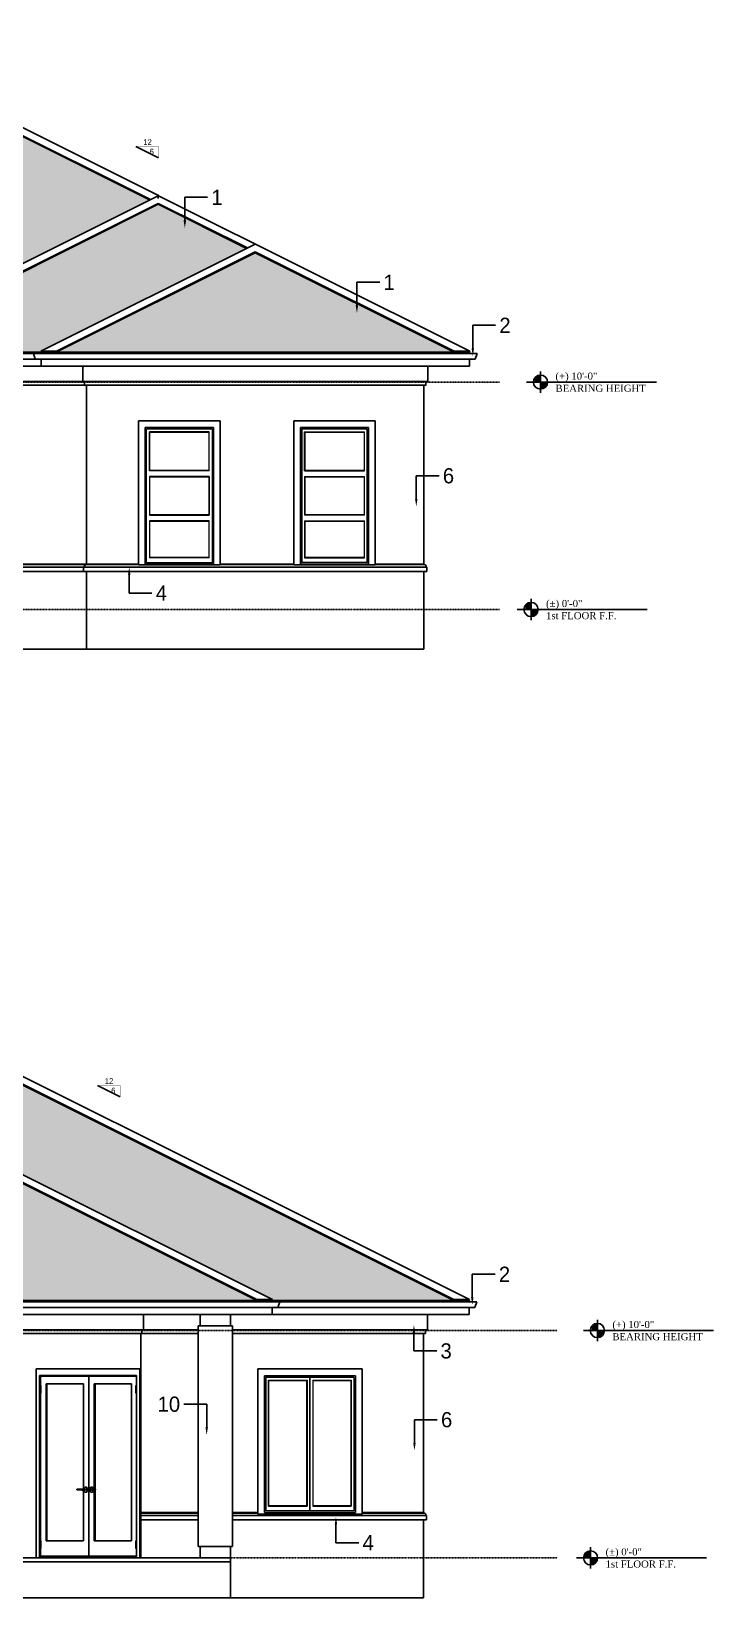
# Model space of a CAD drawing. Header units: inches. Extents: x 0 to 22102, y -19958 to 0.
# Drawn here: x 18185 to 18548, y -10316 to -9489 of the extents above; entities that cross this region are included whole.
import ezdxf
from ezdxf import colors
from ezdxf.entities.mleader import LeaderData, LeaderLine
from ezdxf.enums import TextEntityAlignment as Align
from ezdxf.math import Vec2, Vec3

# ---------------------------------------------------------------- set-up
doc = ezdxf.new("R2010")
doc.units = ezdxf.units.IN
doc.header["$MEASUREMENT"] = 0
doc.linetypes.add('HIDDEN2', pattern=[0.1875, 0.125, -0.0625])
for name, color, linetype in [('2', 2, 'Continuous'), ('4', 4, 'Continuous'), ('6', 6, 'Continuous'), ('DOOR', 1, 'Continuous'), ('DOOR-INT', 2, 'Continuous'), ('ELEVATION NOTES', 1, 'Continuous'), ('KEY', 3, 'Continuous'), ('NOTES', 1, 'Continuous'), ('ROOF', 3, 'Continuous'), ('STAIR', 2, 'Continuous'), ('WINDOW GLASS', 4, 'Continuous')]:
    doc.layers.add(name, color=color, linetype=linetype)
doc.layers.add('windows', color=5, linetype='Continuous', lineweight=9)
doc.styles.add('ARCHITXT', font='BOOKOS.TTF', dxfattribs={"height": 0.078125})

# ---------------------------------------------------------------- blocks, each defined once
blk = doc.blocks.new('ELEVATION NOTE')
for p, q in [((0, 0), (12.97, 0)), ((4.74, 0), (4.74, 2.67)), ((5.12, 0), (5.12, 2.99)), ((5.49, 0), (5.49, 3.24)), ((5.86, 0), (5.86, 3.43)), ((6.24, 0), (6.24, 3.57)), ((6.61, 0), (6.61, 3.67)), ((6.99, 0), (6.99, 3.72)), ((7.36, -5.61), (7.36, 5.61)), ((7.73, 0), (68.53, 0)), ((7.73, 0), (7.73, -3.72)), ((8.11, 0), (8.11, -3.67)), ((8.48, 0), (8.48, -3.57)), ((8.86, 0), (8.86, -3.43)), ((9.23, 0), (9.23, -3.24)), ((9.6, 0), (9.6, -2.99)), ((9.98, 0), (9.98, -2.67)), ((10.35, 0), (10.35, -2.24)), ((10.73, 0), (10.73, -1.63)), ((11.1, 0), (11.1, 0))]:
    blk.add_line(p, q)
blk.add_circle((7.36, 0), 3.74)
at = {"style": 'ARCHITXT'}
for p in [(15.26, 9.97), (15.26, 5.05)]:
    blk.add_attdef('XX', text='', height=3.75, dxfattribs=at).set_placement(p, align=Align.TOP_LEFT)
for p in [(15.26, -6.25), (15.26, -11.61)]:
    blk.add_attdef('XX', text='', height=3.75, dxfattribs=at).set_placement(p, align=Align.BOTTOM_LEFT)

msp = doc.modelspace()

# ---------------------------------------------------------------- hatches: boundary and pattern name
at = {"layer": 'STAIR'}
h = msp.add_hatch(dxfattribs=at)
h.set_pattern_fill('216', color=9, scale=30, pattern_type=2)
h.set_pattern_definition([(0, (0.9, 0), (7.5, 12), [13.2, -1.8]), (0, (0.9, 0.9), (7.5, 12), [13.2, -1.8]), (90, (14.1, 0), (-7.5, 12), [12, -12]), (90, (15.9, 0), (-7.5, 12), [12, -12])])
h.paths.add_polyline_path([(18062.5927, -9489.17411), (17994.57389, -9523.18352), (18130.35994, -9523.18352), (18130.33199, -9523.04376)])
h.paths.add_polyline_path([(17910.02557, -9556.04844), (17777.03492, -9622.54376), (17777.03492, -9622.57171), (18043.01621, -9622.57171), (18043.01621, -9622.54376)])
h.paths.add_polyline_path([(18141.81757, -9525.43534), (18141.38184, -9526.74253), (18138.38184, -9526.74253), (18138.38184, -9530.43352), (18129.83196, -9530.43352), (18129.73571, -9531.62054), (18129.14958, -9532.64998), (18128.15535, -9533.29403), (18126.97565, -9533.4517), (18125.8295, -9533.77241), (18124.85709, -9534.45864), (18124.17085, -9535.43106), (18123.85014, -9536.5772), (18123.69248, -9537.7569), (18123.04843, -9538.75114), (18122.01899, -9539.33726), (18120.83196, -9539.43352), (18120.83196, -9540.43352), (18119.83196, -9540.43352), (18119.83196, -9641.93796), (18247.32739, -9578.19025)])
h.paths.add_polyline_path([(18298.44866, -9603.75088), (18251.91133, -9580.48222), (18095.83991, -9658.51793), (18095.83991, -9658.54588), (18189.97669, -9658.54588), (18190.0326, -9658.51793), (18189.90837, -9658.02103)])
h.paths.add_polyline_path([(18303.0326, -9606.04285), (18198.08244, -9658.51793), (18198.08244, -9658.54588), (18407.98275, -9658.54588), (18407.98275, -9658.51793)])
h.paths.add_polyline_path([(17976.01109, -9995.08749), (17648.06797, -10159.05904), (17648.06797, -10159.087), (18303.9542, -10159.087), (18303.9542, -10159.05904)])
h.paths.add_polyline_path([(17932.50277, -10012.25771), (17889.49849, -10012.25771), (17595.89581, -10159.05904), (17595.89581, -10159.087), (17639.96222, -10159.087), (17640.01813, -10159.05904), (17639.8939, -10158.56214)])
h.paths.add_polyline_path([(17959.4368, -9998.79069), (17941.28587, -9989.71523), (17902.68551, -10009.01541), (17938.98737, -10009.01541)])
h.paths.add_polyline_path([(18077.16269, -9993.74233), (17982.48864, -9993.74233), (18312.12827, -10158.56214), (18312.00405, -10159.05904), (18312.05995, -10159.087), (18407.79613, -10159.087), (18407.79613, -10159.05904)])
h.paths.add_polyline_path([(19072.01302, -9493.20473), (18963.1809, -9493.20473), (18632.5545, -9658.51793), (18632.5545, -9658.54588), (18742.44875, -9658.54588), (18742.50465, -9658.51793), (18742.38043, -9658.02103)])
h.paths.add_polyline_path([(19078.50465, -9494.54285), (18750.5545, -9658.51793), (18750.5545, -9658.54588), (19406.45481, -9658.54588), (19406.45481, -9658.51793)])
h.paths.add_polyline_path([(19338.58266, -9489.17411), (19270.84336, -9523.04376), (19270.84336, -9523.07171), (19406.32196, -9523.07171), (19406.32196, -9523.04376)])
h.paths.add_polyline_path([(19342.63998, -9554.7068), (19208.00042, -9554.7068), (19343.73025, -9622.57171), (19478.3139, -9622.57171), (19478.3139, -9622.54376)])
h.paths.add_polyline_path([(19745.23693, -9579.14058), (19400.67541, -9579.14058), (19486.48797, -9622.04686), (19486.36375, -9622.54376), (19486.41965, -9622.57171), (19486.36375, -9622.68352), (19486.36375, -9623.24253), (19490.36375, -9623.24253), (19489.36375, -9626.24253), (19486.36375, -9626.24253), (19486.36375, -9629.93352), (19462.36375, -9629.93352), (19462.36375, -9636.80852), (19466.36375, -9636.80852), (19466.36375, -9638.80852), (19465.36375, -9638.80852), (19465.36375, -9644.80852), (19463.86375, -9644.80852), (19463.86375, -9648.80852), (19462.36375, -9648.80852), (19462.36375, -9654.80852), (19464.41373, -9654.80852), (19464.41373, -9658.54588), (19903.99164, -9658.54588), (19903.99164, -9658.51793)])
h.paths.add_polyline_path([(19415.3415, -10013.59935), (19283.17681, -10079.68169), (18785.63998, -10079.68169), (18734.51871, -10105.24233), (18710.51871, -10105.24233), (18602.88528, -10159.05904), (18602.88528, -10159.087), (19706.26089, -10159.087), (19706.26089, -10159.05904)])
h.paths.add_polyline_path([(19192.29425, -9989.71523), (19124.55495, -10023.58488), (19124.55495, -10023.61283), (19260.03355, -10023.61283), (19260.03355, -10023.58488)])
h.paths.add_polyline_path([(19322.87649, -10055.24791), (19244.08339, -10055.24791), (19244.08339, -10076.43939), (19280.49352, -10076.43939)], flags=17)
h.paths.add_polyline_path([(19567.69601, -9993.74585), (19455.0485, -9993.74585), (19419.92544, -10011.30738), (19714.43496, -10158.56214), (19714.31074, -10159.05904), (19714.36664, -10159.087), (19898.32241, -10159.087), (19898.32241, -10159.05904)])

# ---------------------------------------------------------------- linework, layer by layer
at = {"layer": '2', "linetype": 'HIDDEN2'}
for p, q in [((17525.84721, -9674.30852), (18431.84721, -9674.30852)), ((17525.84721, -9794.30852), (18431.84721, -9794.30852)), ((17528.03377, -10174.84963), (18462.28774, -10174.84963)), ((17528.03377, -10294.84963), (18462.28774, -10294.84963))]:
    msp.add_line(p, q, dxfattribs=at)
at = {"layer": '4'}
for p, q in [((18212.0326, -9673.90768), (18212.0326, -9665.90768)), ((18393.0326, -9673.90768), (18028.15078, -9673.90768)), ((18392.0326, -9675.90768), (18028.15078, -9675.90768)), ((18213.0326, -9673.90768), (18212.0326, -9673.90768)), ((18213.0326, -9675.90768), (18213.0326, -9673.90768)), ((18214.0326, -9675.90768), (18213.0326, -9675.90768)), ((18241.50409, -9770.82048), (18241.50409, -9694.80852)), ((18284.50409, -9694.80852), (18241.50409, -9694.80852)), ((18284.50409, -9694.80852), (18284.50409, -9770.82048)), ((18323.35032, -9770.82048), (18323.35032, -9694.80852)), ((18366.35032, -9694.80852), (18323.35032, -9694.80852)), ((18366.35032, -9770.82048), (18366.35032, -9694.80852)), ((18245.00409, -9698.30852), (18245.00409, -9770.30852)), ((18281.00409, -9698.30852), (18245.00409, -9698.30852)), ((18281.00409, -9698.30852), (18281.00409, -9770.30852)), ((18362.85032, -9698.30852), (18326.85032, -9698.30852)), ((18326.85032, -9698.30852), (18326.85032, -9770.30852)), ((18362.85032, -9770.30852), (18362.85032, -9698.30852)), ((18111.54006, -9770.30852), (18241.50409, -9770.30852)), ((18241.50409, -9770.64185), (18111.54006, -9770.64185)), ((18213.07549, -9771.03237), (18212.91657, -9771.30852)), ((18213.2826, -9770.82048), (18213.07549, -9771.03237)), ((18213.2826, -9770.82048), (18213.52378, -9770.68728)), ((18213.52378, -9770.68728), (18213.7826, -9770.64185)), ((18213.7826, -9770.30852), (18213.7826, -9770.64185)), ((18284.50409, -9770.82048), (18241.50409, -9770.82048)), ((18245.00409, -9770.30852), (18281.00409, -9770.30852)), ((18323.35032, -9770.30852), (18284.50409, -9770.30852)), ((18284.50409, -9770.64185), (18323.35032, -9770.64185)), ((18323.35032, -9770.82048), (18366.35032, -9770.82048)), ((18362.85032, -9770.30852), (18326.85032, -9770.30852)), ((18392.2826, -9770.30852), (18366.35032, -9770.30852)), ((18366.35032, -9770.64185), (18392.2826, -9770.64185)), ((18392.2826, -9770.64185), (18392.2826, -9770.30852)), ((18392.2826, -9770.64185), (18392.54141, -9770.68728)), ((18392.54141, -9770.68728), (18392.7826, -9770.82048)), ((18392.7826, -9770.82048), (18392.9897, -9771.03237)), ((18392.9897, -9771.03237), (18393.14862, -9771.30852)), ((18393.5326, -9771.97518), (18028.15078, -9771.97518)), ((18028.15078, -9774.30852), (18393.5326, -9774.30852)), ((18212.5326, -9771.97518), (18212.5326, -9774.30852)), ((18212.81667, -9771.63009), (18212.7826, -9771.97518)), ((18212.91657, -9771.30852), (18212.81667, -9771.63009)), ((18393.14862, -9771.30852), (18393.24852, -9771.63009)), ((18393.2826, -9771.97518), (18393.24852, -9771.63009)), ((18393.5326, -9774.30852), (18393.5326, -9771.97518)), ((18244.14675, -10174.4488), (18244.14675, -10166.4488)), ((18393.84597, -10174.4488), (18393.84597, -10166.4488)), ((18089.00405, -10174.4488), (18273.00405, -10174.4488)), ((18243.14675, -10176.4488), (18243.14675, -10174.4488)), ((18243.14675, -10174.4488), (18244.14675, -10174.4488)), ((18291.00405, -10174.4488), (18393.34597, -10174.4488)), ((18392.84597, -10176.4488), (18392.84597, -10174.4488)), ((18392.84597, -10174.4488), (18393.84597, -10174.4488)), ((18089.00405, -10176.4488), (18273.00405, -10176.4488)), ((18242.64675, -10176.4488), (18243.14675, -10176.4488)), ((18291.00405, -10176.4488), (18392.84597, -10176.4488)), ((18391.84597, -10176.4488), (18392.84597, -10176.4488)), ((18187.40403, -10294.84963), (18187.40403, -10195.09963)), ((18242.2048, -10195.09963), (18187.40403, -10195.09963)), ((18242.2048, -10195.09963), (18242.2048, -10294.84963)), ((18304.34597, -10271.84963), (18304.34597, -10195.09963)), ((18359.34597, -10195.09963), (18304.34597, -10195.09963)), ((18307.84597, -10198.84963), (18307.84597, -10270.84963)), ((18307.84597, -10198.84963), (18355.84597, -10198.84963)), ((18355.84597, -10270.84963), (18355.84597, -10198.84963)), ((18359.34597, -10195.09963), (18359.34597, -10271.84963)), ((18242.64675, -10270.84963), (18273.00405, -10270.84963)), ((18273.00405, -10271.18296), (18242.64675, -10271.18296)), ((18242.64675, -10272.5163), (18273.00405, -10272.5163)), ((18242.64675, -10274.84963), (18273.00405, -10274.84963)), ((18291.00405, -10270.84963), (18304.34597, -10270.84963)), ((18291.00405, -10271.18296), (18304.34597, -10271.18296)), ((18291.00405, -10272.5163), (18393.34597, -10272.5163)), ((18291.00405, -10274.84963), (18393.34597, -10274.84963)), ((18304.34597, -10271.84963), (18359.34597, -10271.84963)), ((18307.84597, -10270.84963), (18355.84597, -10270.84963)), ((18359.34597, -10270.84963), (18392.09597, -10270.84963)), ((18359.34597, -10271.18296), (18392.09597, -10271.18296)), ((18392.09597, -10271.18296), (18392.09597, -10270.84963)), ((18392.09597, -10271.18296), (18392.35479, -10271.2284)), ((18392.35479, -10271.2284), (18392.59597, -10271.3616)), ((18392.59597, -10271.3616), (18392.80308, -10271.57349)), ((18392.962, -10271.84963), (18392.80308, -10271.57349)), ((18393.0619, -10272.1712), (18392.962, -10271.84963)), ((18393.0619, -10272.1712), (18393.09597, -10272.5163)), ((18393.34597, -10272.5163), (18393.34597, -10274.84963))]:
    msp.add_line(p, q, dxfattribs=at)
msp.add_lwpolyline([(18394.0326, -9665.90768), (18394.0326, -9673.90768), (18393.0326, -9673.90768), (18393.0326, -9675.90768), (18392.0326, -9675.90768)], dxfattribs=at)
at = {"layer": '6'}
for p, q in [((18214.0326, -9675.90768), (18214.0326, -9770.30852)), ((18392.0326, -9770.30852), (18392.0326, -9675.90768)), ((18214.0326, -9774.30852), (18214.0326, -9815.30852)), ((18392.0326, -9774.30852), (18392.0326, -9815.30852)), ((18027.06793, -9815.30852), (18392.0326, -9815.30852)), ((18274.00405, -10172.4488), (18274.00405, -10166.4488)), ((18290.00405, -10172.4488), (18290.00405, -10166.4488)), ((18273.00405, -10172.4488), (18291.00405, -10172.4488)), ((18273.00405, -10288.84963), (18273.00405, -10172.4488)), ((18291.00405, -10288.84963), (18291.00405, -10172.4488)), ((18242.64675, -10176.4488), (18242.64675, -10294.84963)), ((18391.84597, -10270.84963), (18391.84597, -10176.4488)), ((18391.84597, -10315.84963), (18391.84597, -10274.84963)), ((18291.00405, -10288.84963), (18273.00405, -10288.84963)), ((18274.00405, -10294.84963), (18274.00405, -10288.84963)), ((18290.00405, -10315.84963), (18290.00405, -10288.84963)), ((17662.00405, -10294.84963), (18290.00405, -10294.84963)), ((17662.00405, -10296.84963), (18290.00405, -10296.84963)), ((17664.00405, -10315.84963), (18288.00405, -10315.84963)), ((18288.00405, -10315.84963), (18391.84597, -10315.84963))]:
    msp.add_line(p, q, dxfattribs=at)
at = {"layer": 'DOOR', "color": 4, "linetype": 'Continuous', "lineweight": 25, "transparency": 33554687}
msp.add_line((18272.89839, -10247.62957), (18273.00405, -10247.65059), dxfattribs=at)
at = {"layer": 'DOOR-INT'}
for p, q in [((18189.1718, -10198.59963), (18189.1718, -10294.84963)), ((18240.43704, -10198.59963), (18189.1718, -10198.59963)), ((18189.61374, -10198.59963), (18189.61374, -10203.84963)), ((18189.79051, -10198.84963), (18240.43704, -10198.84963)), ((18189.79051, -10203.84963), (18189.79051, -10198.84963)), ((18189.84178, -10198.91213), (18240.43704, -10198.91213)), ((18189.84178, -10203.84963), (18189.84178, -10198.91213)), ((18195.44737, -10198.84963), (18195.44737, -10198.91213)), ((18195.71253, -10198.84963), (18195.71253, -10198.91213)), ((18215.20923, -10198.91213), (18215.20923, -10258.38769)), ((18215.29762, -10258.38769), (18215.29762, -10198.91213)), ((18216.64068, -10198.88713), (18216.62743, -10198.91213)), ((18216.64466, -10198.87963), (18216.64334, -10198.88213)), ((18216.66057, -10198.84963), (18216.64731, -10198.87463)), ((18216.67383, -10198.87463), (18216.66057, -10198.84963)), ((18216.67781, -10198.88213), (18216.67648, -10198.87963)), ((18216.69372, -10198.91213), (18216.68046, -10198.88713)), ((18240.43704, -10294.09963), (18240.43704, -10198.59963)), ((18189.19548, -10203.84963), (18189.96729, -10203.84963)), ((18189.19548, -10203.84963), (18189.19548, -10207.84963)), ((18189.19548, -10207.84963), (18189.96729, -10207.84963)), ((18189.61374, -10207.84963), (18189.61374, -10285.84963)), ((18189.79051, -10285.84963), (18189.79051, -10207.84963)), ((18189.84178, -10285.84963), (18189.84178, -10207.84963)), ((18189.96729, -10203.84963), (18189.96729, -10207.84963)), ((18192.67021, -10202.91213), (18212.38081, -10202.91213)), ((18192.67021, -10202.91213), (18193.10331, -10203.03463)), ((18192.67021, -10202.91213), (18192.67021, -10285.91213)), ((18193.05911, -10285.78963), (18193.05911, -10203.03463)), ((18193.05911, -10203.03463), (18212.38081, -10203.03463)), ((18212.38081, -10258.38769), (18212.38081, -10202.91213)), ((18218.12605, -10202.91213), (18218.12605, -10258.4888)), ((18218.12605, -10202.91213), (18218.55915, -10203.03463)), ((18218.12605, -10202.91213), (18237.83665, -10202.91213)), ((18218.51496, -10258.50357), (18218.51496, -10203.03463)), ((18218.51496, -10203.03463), (18237.83665, -10203.03463)), ((18237.83665, -10285.91213), (18237.83665, -10202.91213)), ((18240.10717, -10207.84963), (18240.10717, -10203.84963)), ((18240.43704, -10203.84963), (18240.10717, -10203.84963)), ((18240.10717, -10207.84963), (18240.43704, -10207.84963)), ((18208.9977, -10258.51269), (18212.28806, -10258.38769)), ((18208.9977, -10258.91597), (18208.9977, -10258.51269)), ((18211.82612, -10259.04097), (18208.9977, -10258.91597)), ((18212.01747, -10259.31157), (18211.82612, -10259.04097)), ((18212.28806, -10258.38769), (18212.55323, -10258.38769)), ((18212.47941, -10258.65829), (18212.28806, -10258.38769)), ((18212.47941, -10259.04097), (18212.28806, -10259.31157)), ((18212.47941, -10258.65829), (18212.47941, -10259.04097)), ((18212.55323, -10258.38769), (18212.74457, -10258.65829)), ((18212.74457, -10259.04097), (18212.55323, -10259.31157)), ((18212.58033, -10258.32344), (18213.10652, -10257.5793)), ((18212.58033, -10258.42601), (18212.58033, -10258.32344)), ((18212.63489, -10258.50318), (18213.04974, -10258.50318)), ((18212.74457, -10258.65829), (18212.74457, -10259.04097)), ((18213.07277, -10258.50318), (18213.44748, -10258.50318)), ((18213.10652, -10257.5793), (18214.02744, -10257.5793)), ((18213.19324, -10258.99314), (18213.13584, -10259.07432)), ((18213.59099, -10258.70612), (18213.44748, -10258.50318)), ((18213.59099, -10258.99314), (18213.44748, -10259.19608)), ((18213.59099, -10258.70612), (18213.59099, -10258.99314)), ((18214.37685, -10258.32344), (18213.85066, -10257.5793)), ((18214.02744, -10257.5793), (18214.55363, -10258.32344)), ((18214.37685, -10258.32344), (18214.37685, -10259.37582)), ((18214.55363, -10258.32344), (18214.55363, -10259.37582)), ((18215.00811, -10258.65829), (18215.19945, -10258.38769)), ((18215.00811, -10259.04097), (18215.00811, -10258.65829)), ((18215.19945, -10259.31157), (18215.00811, -10259.04097)), ((18215.19945, -10258.38769), (18218.48981, -10258.51269)), ((18215.19945, -10258.38769), (18215.46461, -10258.38769)), ((18215.46461, -10258.38769), (18218.75498, -10258.51269)), ((18215.66139, -10259.04097), (18215.47005, -10259.31157)), ((18215.66139, -10259.04097), (18218.48981, -10258.91597)), ((18215.92655, -10259.04097), (18215.73521, -10259.31157)), ((18215.76231, -10258.32344), (18216.2885, -10257.5793)), ((18215.76231, -10258.399), (18215.76231, -10258.32344)), ((18218.75498, -10258.91597), (18215.92655, -10259.04097)), ((18217.20942, -10257.5793), (18216.2885, -10257.5793)), ((18216.76536, -10259.0039), (18216.62946, -10259.19608)), ((18217.55883, -10258.32344), (18217.03264, -10257.5793)), ((18217.20942, -10257.5793), (18217.73561, -10258.32344)), ((18217.55883, -10258.32344), (18217.55883, -10258.46725)), ((18217.55883, -10258.96883), (18217.55883, -10259.37582)), ((18217.73561, -10258.32344), (18217.73561, -10258.47396)), ((18217.73561, -10258.96102), (18217.73561, -10259.37582)), ((18218.12605, -10285.91213), (18218.12605, -10258.94377)), ((18218.48981, -10258.51269), (18218.75498, -10258.51269)), ((18218.48981, -10258.51269), (18218.48981, -10258.91597)), ((18218.75498, -10258.91597), (18218.48981, -10258.91597)), ((18218.51496, -10285.78963), (18218.51496, -10258.92658)), ((18218.75498, -10258.51269), (18218.75498, -10258.91597)), ((18212.01747, -10259.31157), (18212.55323, -10259.31157)), ((18212.38081, -10285.91213), (18212.38081, -10259.31157)), ((18212.58033, -10259.37582), (18212.58033, -10259.27325)), ((18213.10652, -10260.11996), (18212.58033, -10259.37582)), ((18213.44748, -10259.19608), (18212.63489, -10259.19608)), ((18213.10714, -10259.11491), (18213.04974, -10259.19608)), ((18214.02744, -10260.11996), (18213.10652, -10260.11996)), ((18213.12436, -10259.09055), (18213.11862, -10259.09867)), ((18213.85066, -10260.11996), (18214.37685, -10259.37582)), ((18214.55363, -10259.37582), (18214.02744, -10260.11996)), ((18215.73521, -10259.31157), (18215.19945, -10259.31157)), ((18215.20923, -10259.31157), (18215.20923, -10293.91213)), ((18215.29762, -10293.91213), (18215.29762, -10259.31157)), ((18215.76231, -10259.37582), (18215.76231, -10259.27325)), ((18216.2885, -10260.11996), (18215.76231, -10259.37582)), ((18216.23172, -10259.19608), (18215.81687, -10259.19608)), ((18216.25657, -10259.19608), (18216.62946, -10259.19608)), ((18216.2885, -10260.11996), (18217.20942, -10260.11996)), ((18217.55883, -10259.37582), (18217.03264, -10260.11996)), ((18217.73561, -10259.37582), (18217.20942, -10260.11996)), ((18189.19548, -10289.84963), (18189.19548, -10285.84963)), ((18189.19548, -10285.84963), (18189.96729, -10285.84963)), ((18189.19548, -10289.84963), (18189.96729, -10289.84963)), ((18189.61374, -10289.84963), (18189.61374, -10294.84963)), ((18189.79051, -10294.84963), (18189.79051, -10289.84963)), ((18189.84178, -10293.91213), (18189.84178, -10289.84963)), ((18189.96729, -10285.84963), (18189.96729, -10289.84963)), ((18193.10331, -10285.78963), (18192.67021, -10285.91213)), ((18192.67021, -10285.91213), (18212.38081, -10285.91213)), ((18212.38081, -10285.78963), (18193.05911, -10285.78963)), ((18218.55915, -10285.78963), (18218.12605, -10285.91213)), ((18218.12605, -10285.91213), (18237.83665, -10285.91213)), ((18237.83665, -10285.78963), (18218.51496, -10285.78963)), ((18240.10717, -10289.84963), (18240.10717, -10285.84963)), ((18240.43704, -10285.84963), (18240.10717, -10285.84963)), ((18240.10717, -10289.84963), (18240.43704, -10289.84963)), ((18189.84178, -10293.91213), (18240.43704, -10293.91213))]:
    msp.add_line(p, q, dxfattribs=at)
at = {"layer": 'NOTES', "color": 5}
for p, q in [((18252.04944, -9555.98434), (18240.04944, -9549.98434)), ((18231.75965, -10051.51804), (18219.75965, -10045.51804))]:
    msp.add_line(p, q, dxfattribs=at)
at = {"layer": 'NOTES', "color": 5, "const_width": 0.125}
for points in [[(18252.04944, -9555.98434), (18252.04944, -9549.98434), (18240.04944, -9549.98434)], [(18231.75965, -10051.51804), (18231.75965, -10045.51804), (18219.75965, -10045.51804)]]:
    msp.add_lwpolyline(points, dxfattribs=at)
at = {"layer": 'ROOF', "transparency": 33554687}
for p, q in [((18251.92996, -9575.9076), (18117.13789, -9508.51156)), ((18247.32739, -9578.19025), (18141.81757, -9525.43534)), ((18247.7746, -9577.96664), (18141.94534, -9525.05201)), ((18251.83679, -9575.93555), (18087.66583, -9658.02103)), ((18251.91133, -9580.48222), (18095.83991, -9658.51793)), ((18095.93929, -9658.02103), (18251.91133, -9580.03501)), ((18251.83679, -9575.93555), (18251.91133, -9575.9491)), ((18251.91133, -9577.35172), (18251.91133, -9576.5691)), ((18251.91133, -9580.03501), (18251.91133, -9580.48222)), ((18251.91133, -9580.03501), (18298.89587, -9603.52728)), ((18298.44866, -9603.75088), (18251.91133, -9580.48222)), ((18251.96723, -9575.92623), (18251.9486, -9575.91691)), ((18252.00716, -9575.9462), (18416.15682, -9658.02103)), ((18302.95806, -9601.49618), (18189.90837, -9658.02103)), ((18198.18182, -9658.02103), (18303.0326, -9605.59564)), ((18302.95806, -9601.49618), (18303.0326, -9601.50973)), ((18303.0326, -9601.50973), (18303.10713, -9601.49618)), ((18303.0326, -9605.59564), (18303.0326, -9606.04285)), ((18407.88337, -9658.02103), (18303.0326, -9605.59564)), ((18303.0326, -9606.04285), (18198.08244, -9658.51793)), ((18407.98275, -9658.51793), (18303.0326, -9606.04285)), ((18189.777, -9658.54588), (18087.73416, -9658.54588)), ((18189.99766, -9658.65768), (18087.79006, -9658.65768)), ((18189.95173, -9658.54588), (18189.77711, -9658.54588)), ((18198.18182, -9658.02103), (18189.90837, -9658.02103)), ((18189.90837, -9658.02103), (18190.0326, -9658.51793)), ((18189.97045, -9658.54588), (18189.96421, -9658.54588)), ((18189.97669, -9658.54588), (18190.0326, -9658.51793)), ((18190.0326, -9658.65768), (18189.97669, -9658.54588)), ((18189.97669, -9658.54588), (18416.0885, -9658.54588)), ((18190.0326, -9659.2167), (18190.0326, -9658.65768)), ((18416.0326, -9658.65768), (18190.0326, -9658.65768)), ((18190.0326, -9665.90768), (18190.0326, -9662.2167)), ((18198.08244, -9658.51793), (18198.18182, -9658.02103)), ((18198.08244, -9658.51793), (18198.08244, -9658.54588)), ((18407.88337, -9658.02103), (18407.98275, -9658.51793)), ((18416.15682, -9658.02103), (18407.88337, -9658.02103)), ((18407.98275, -9658.51793), (18407.98275, -9658.54588)), ((18416.0326, -9658.51793), (18416.15682, -9658.02103)), ((18416.0885, -9658.54588), (18416.0326, -9658.65768)), ((18416.0326, -9658.65768), (18416.0326, -9659.2167)), ((18416.0326, -9662.2167), (18416.0326, -9665.90768)), ((18416.0885, -9658.54588), (18416.06055, -9658.53191)), ((18087.79006, -9665.90768), (18416.0326, -9665.90768)), ((17976.01109, -9990.50355), (18312.12827, -10158.56214)), ((18077.16269, -9993.29511), (18407.69674, -10158.56214)), ((18407.79613, -10159.05904), (18077.16269, -9993.74233)), ((18415.9702, -10158.56214), (18079.92051, -9990.5373)), ((17976.01109, -9994.64027), (18303.85482, -10158.56214)), ((18303.9542, -10159.05904), (17976.01109, -9995.08749)), ((18415.84597, -10159.1988), (17640.01813, -10159.1988)), ((17640.02511, -10159.087), (18312.05995, -10159.087)), ((18303.85482, -10158.56214), (18303.9542, -10159.05904)), ((18312.12827, -10158.56214), (18303.85482, -10158.56214)), ((18312.12827, -10158.56214), (18312.00405, -10159.05904)), ((18312.05995, -10159.087), (18312.00405, -10159.05904)), ((18312.00405, -10159.1988), (18312.05995, -10159.087)), ((18312.00405, -10159.1988), (18312.00405, -10159.75782)), ((18312.07262, -10159.087), (18312.06629, -10159.087)), ((18312.0853, -10159.087), (18415.90187, -10159.087)), ((18407.69674, -10158.56214), (18407.79613, -10159.05904)), ((18415.9702, -10158.56214), (18407.69674, -10158.56214)), ((18415.84597, -10159.05904), (18415.9702, -10158.56214)), ((18415.84597, -10159.05904), (18415.90187, -10159.087)), ((18415.90187, -10159.087), (18415.84597, -10159.1988)), ((18415.84597, -10159.75782), (18415.84597, -10159.1988)), ((18415.84597, -10166.4488), (17587.84597, -10166.4488)), ((18312.00405, -10166.4488), (18312.00405, -10162.75782)), ((18415.84597, -10166.4488), (18415.84597, -10162.75782))]:
    msp.add_line(p, q, dxfattribs=at)
at = {"layer": 'ROOF'}
for p, q in [((18303.9542, -10159.05904), (18303.9542, -10159.087)), ((18407.79613, -10159.05904), (18407.79613, -10159.087))]:
    msp.add_line(p, q, dxfattribs=at)
at = {"layer": 'WINDOW GLASS', "linetype": 'ByBlock'}
for p, q in [((18420.0326, -9659.2167), (18083.79006, -9659.2167)), ((18419.0326, -9662.2167), (18084.79006, -9662.2167)), ((18186.0326, -9659.2167), (18187.0326, -9662.2167)), ((18420.0326, -9659.2167), (18419.0326, -9662.2167)), ((18419.84597, -10159.75782), (17583.84597, -10159.75782)), ((18315.00405, -10162.75782), (18316.00405, -10159.75782)), ((18419.84597, -10159.75782), (18418.84597, -10162.75782)), ((17584.84597, -10162.75782), (18418.84597, -10162.75782))]:
    msp.add_line(p, q, dxfattribs=at)
at = {"layer": 'windows'}
for p, q in [((18280.25409, -9699.05852), (18245.75409, -9699.05852)), ((18245.75409, -9769.55852), (18245.75409, -9699.05852)), ((18278.75409, -9700.55852), (18247.25409, -9700.55852)), ((18247.25409, -9721.05852), (18247.25409, -9700.55852)), ((18247.25409, -9700.55852), (18247.44159, -9700.74602)), ((18247.44159, -9720.87102), (18247.44159, -9700.74602)), ((18247.44159, -9700.74602), (18278.56659, -9700.74602)), ((18278.75409, -9700.55852), (18278.56659, -9700.74602)), ((18278.56659, -9700.74602), (18278.56659, -9720.87102)), ((18278.75409, -9721.05852), (18278.75409, -9700.55852)), ((18280.25409, -9699.05852), (18280.25409, -9769.55852)), ((18327.60032, -9699.05852), (18327.60032, -9769.55852)), ((18362.10032, -9699.05852), (18327.60032, -9699.05852)), ((18329.10032, -9700.55852), (18360.60032, -9700.55852)), ((18329.28782, -9700.74602), (18329.10032, -9700.55852)), ((18329.10032, -9721.05852), (18329.10032, -9700.55852)), ((18329.28782, -9720.87102), (18329.28782, -9700.74602)), ((18329.28782, -9700.74602), (18360.41282, -9700.74602)), ((18360.60032, -9700.55852), (18360.41282, -9700.74602)), ((18360.41282, -9700.74602), (18360.41282, -9720.87102)), ((18360.60032, -9721.05852), (18360.60032, -9700.55852)), ((18362.10032, -9769.55852), (18362.10032, -9699.05852)), ((18247.25409, -9721.05852), (18247.44159, -9720.87102)), ((18278.75409, -9721.05852), (18247.25409, -9721.05852)), ((18278.56659, -9720.87102), (18247.44159, -9720.87102)), ((18278.56659, -9720.87102), (18278.75409, -9721.05852)), ((18329.28782, -9720.87102), (18329.10032, -9721.05852)), ((18329.10032, -9721.05852), (18360.60032, -9721.05852)), ((18360.41282, -9720.87102), (18329.28782, -9720.87102)), ((18360.60032, -9721.05852), (18360.41282, -9720.87102)), ((18247.25409, -9724.05852), (18247.25409, -9744.55852)), ((18278.75409, -9724.05852), (18247.25409, -9724.05852)), ((18247.44159, -9724.24602), (18247.25409, -9724.05852)), ((18247.44159, -9744.37102), (18247.44159, -9724.24602)), ((18247.44159, -9724.24602), (18278.56659, -9724.24602)), ((18278.56659, -9724.24602), (18278.75409, -9724.05852)), ((18278.56659, -9724.24602), (18278.56659, -9744.37102)), ((18278.75409, -9724.05852), (18278.75409, -9744.55852)), ((18329.10032, -9724.05852), (18329.10032, -9744.55852)), ((18329.10032, -9724.05852), (18360.60032, -9724.05852)), ((18329.10032, -9724.05852), (18329.28782, -9724.24602)), ((18329.28782, -9744.37102), (18329.28782, -9724.24602)), ((18329.28782, -9724.24602), (18360.41282, -9724.24602)), ((18360.60032, -9724.05852), (18360.41282, -9724.24602)), ((18360.41282, -9724.24602), (18360.41282, -9744.37102)), ((18360.60032, -9744.55852), (18360.60032, -9724.05852)), ((18247.25409, -9744.55852), (18247.44159, -9744.37102)), ((18247.25409, -9744.55852), (18278.75409, -9744.55852)), ((18278.56659, -9744.37102), (18247.44159, -9744.37102)), ((18278.56659, -9744.37102), (18278.75409, -9744.55852)), ((18329.28782, -9744.37102), (18329.10032, -9744.55852)), ((18360.60032, -9744.55852), (18329.10032, -9744.55852)), ((18360.41282, -9744.37102), (18329.28782, -9744.37102)), ((18360.41282, -9744.37102), (18360.60032, -9744.55852)), ((18247.25409, -9747.55852), (18247.25409, -9767.05852)), ((18278.75409, -9747.55852), (18247.25409, -9747.55852)), ((18247.25409, -9747.55852), (18247.44159, -9747.74602)), ((18247.44159, -9766.87102), (18247.44159, -9747.74602)), ((18247.44159, -9747.74602), (18278.56659, -9747.74602)), ((18278.56659, -9747.74602), (18278.75409, -9747.55852)), ((18278.56659, -9747.74602), (18278.56659, -9766.87102)), ((18278.75409, -9767.05852), (18278.75409, -9747.55852)), ((18329.10032, -9747.55852), (18329.10032, -9767.05852)), ((18329.10032, -9747.55852), (18360.60032, -9747.55852)), ((18329.10032, -9747.55852), (18329.28782, -9747.74602)), ((18329.28782, -9766.87102), (18329.28782, -9747.74602)), ((18329.28782, -9747.74602), (18360.41282, -9747.74602)), ((18360.60032, -9747.55852), (18360.41282, -9747.74602)), ((18360.41282, -9747.74602), (18360.41282, -9766.87102)), ((18360.60032, -9767.05852), (18360.60032, -9747.55852)), ((18245.75409, -9769.55852), (18280.25409, -9769.55852)), ((18247.44159, -9766.87102), (18247.25409, -9767.05852)), ((18278.75409, -9767.05852), (18247.25409, -9767.05852)), ((18278.56659, -9766.87102), (18247.44159, -9766.87102)), ((18278.56659, -9766.87102), (18278.75409, -9767.05852)), ((18362.10032, -9769.55852), (18327.60032, -9769.55852)), ((18329.10032, -9767.05852), (18329.28782, -9766.87102)), ((18329.10032, -9767.05852), (18360.60032, -9767.05852)), ((18360.41282, -9766.87102), (18329.28782, -9766.87102)), ((18360.60032, -9767.05852), (18360.41282, -9766.87102)), ((18308.59597, -10199.59963), (18308.59597, -10270.09963)), ((18355.09597, -10199.59963), (18308.59597, -10199.59963)), ((18310.09597, -10201.09963), (18330.33816, -10201.09963)), ((18310.09597, -10201.09963), (18310.28347, -10201.28713)), ((18310.09597, -10267.59963), (18310.09597, -10201.09963)), ((18330.33816, -10201.09963), (18330.15066, -10201.28713)), ((18330.33816, -10201.09963), (18330.33816, -10267.59963)), ((18331.83816, -10199.59963), (18331.83816, -10270.09963)), ((18331.85378, -10270.09963), (18331.85378, -10199.59963)), ((18333.35378, -10201.09963), (18333.35378, -10267.59963)), ((18333.35378, -10201.09963), (18353.59597, -10201.09963)), ((18333.35378, -10201.09963), (18333.54128, -10201.28713)), ((18353.59597, -10201.09963), (18353.40847, -10201.28713)), ((18353.59597, -10201.09963), (18353.59597, -10267.59963)), ((18355.09597, -10199.59963), (18355.09597, -10270.09963)), ((18310.28347, -10201.28713), (18330.15066, -10201.28713)), ((18310.28347, -10267.41213), (18310.28347, -10201.28713)), ((18330.15066, -10201.28713), (18330.15066, -10267.41213)), ((18333.54128, -10201.28713), (18353.40847, -10201.28713)), ((18333.54128, -10267.41213), (18333.54128, -10201.28713)), ((18353.40847, -10201.28713), (18353.40847, -10267.41213)), ((18355.09597, -10270.09963), (18308.59597, -10270.09963)), ((18310.28347, -10267.41213), (18310.09597, -10267.59963)), ((18310.09597, -10267.59963), (18330.33816, -10267.59963)), ((18330.15066, -10267.41213), (18310.28347, -10267.41213)), ((18330.15066, -10267.41213), (18330.33816, -10267.59963)), ((18333.54128, -10267.41213), (18333.35378, -10267.59963)), ((18333.35378, -10267.59963), (18353.59597, -10267.59963)), ((18353.40847, -10267.41213), (18333.54128, -10267.41213)), ((18353.40847, -10267.41213), (18353.59597, -10267.59963))]:
    msp.add_line(p, q, dxfattribs=at)

# ---------------------------------------------------------------- block references
at = {"layer": 'ELEVATION NOTES'}
ref = msp.add_blockref('ELEVATION NOTE', (18446.13658, -9674.30852), dxfattribs=at)
ref.add_attrib('XX', '(+) 10\'-0"', dxfattribs={"layer": '0', "height": 3.75, "style": 'ARCHITXT'}).set_placement((18461.39802, -9669.25649), align=Align.TOP_LEFT)
ref.add_attrib('XX', 'BEARING HEIGHT', dxfattribs={"layer": '0', "height": 3.75, "style": 'ARCHITXT'}).set_placement((18461.39802, -9680.56299), align=Align.BOTTOM_LEFT)
ref = msp.add_blockref('ELEVATION NOTE', (18441.16582, -9794.30852), dxfattribs=at)
ref.add_attrib('XX', '(%%p) 0\'-0"', dxfattribs={"layer": '0', "height": 3.75, "style": 'ARCHITXT'}).set_placement((18456.42726, -9789.25649), align=Align.TOP_LEFT)
ref.add_attrib('XX', '1st FLOOR F.F.', dxfattribs={"layer": '0', "height": 3.75, "style": 'ARCHITXT'}).set_placement((18456.42726, -9800.56299), align=Align.BOTTOM_LEFT)
ref = msp.add_blockref('ELEVATION NOTE', (18476.14765, -10174.84963), dxfattribs=at)
ref.add_attrib('XX', '(+) 10\'-0"', dxfattribs={"layer": '0', "height": 3.75, "style": 'ARCHITXT'}).set_placement((18491.40909, -10169.79761), align=Align.TOP_LEFT)
ref.add_attrib('XX', 'BEARING HEIGHT', dxfattribs={"layer": '0', "height": 3.75, "style": 'ARCHITXT'}).set_placement((18491.40909, -10181.10411), align=Align.BOTTOM_LEFT)
ref = msp.add_blockref('ELEVATION NOTE', (18472.55022, -10294.84963), dxfattribs=at)
ref.add_attrib('XX', '(%%p) 0\'-0"', dxfattribs={"layer": '0', "height": 3.75, "style": 'ARCHITXT'}).set_placement((18487.81166, -10289.79761), align=Align.TOP_LEFT)
ref.add_attrib('XX', '1st FLOOR F.F.', dxfattribs={"layer": '0', "height": 3.75, "style": 'ARCHITXT'}).set_placement((18487.81166, -10301.10411), align=Align.BOTTOM_LEFT)

# ---------------------------------------------------------------- texts
at = {"layer": 'NOTES', "char_height": 3, "attachment_point": 1}
for insert in [(18243.99391, -9546.13546), (18223.70413, -10041.66916)]:
    msp.add_mtext_dynamic_manual_height_columns('12\\P\\pxsm1;{\\Ftxt|c129;   6}', width=12.9381013, gutter_width=1, heights=[0], dxfattribs=dict(at, insert=insert))

# ---------------------------------------------------------------- leaders
at = {"layer": 'KEY'}
ml = msp.add_multileader_mtext('Standard', dxfattribs=at)
ml.set_content('1', color=256)
ml.set_leader_properties()
ml.build(insert=Vec2(0, 0))
ml.multileader.update_dxf_attribs({"has_text_frame": 1, "text_left_attachment_type": 2, "text_right_attachment_type": 2, "dogleg_length": 12})
ctx = ml.context
ctx.base_point, ctx.char_height, ctx.plane_origin = Vec3(18277.897, -9576.76308), 8, Vec3(18265.897, -9588.98248)
ctx.left_attachment, ctx.right_attachment = 2, 2
notes = []
notes.append((ctx, [(0, (1, 1, 0), (18265.897, -9576.76308), (1, 0), 12, [(0, [(18265.897, -9592.98248)], 0, [])])]))
ctx.mtext.insert, ctx.mtext.flow_direction = Vec3(18279.897, -9572.76308), 5
ml = msp.add_multileader_mtext('Standard', dxfattribs=at)
ml.set_content('1', color=256)
ml.set_leader_properties()
ml.build(insert=Vec2(0, 0))
ml.multileader.update_dxf_attribs({"has_text_frame": 1, "text_left_attachment_type": 2, "text_right_attachment_type": 2, "dogleg_length": 12})
ctx = ml.context
ctx.base_point, ctx.char_height, ctx.plane_origin = Vec3(18368.66486, -9621.62797), 8, Vec3(18356.66486, -9633.84736)
ctx.left_attachment, ctx.right_attachment = 2, 2
notes.append((ctx, [(0, (1, 1, 0), (18356.66486, -9621.62797), (1, 0), 12, [(0, [(18356.66486, -9637.84736)], 0, [])])]))
ctx.mtext.insert, ctx.mtext.flow_direction = Vec3(18370.66486, -9617.62797), 5
ml = msp.add_multileader_mtext('Standard', dxfattribs=at)
ml.set_content('{\\Ftxt|c129;2}', color=256)
ml.set_leader_properties()
ml.build(insert=Vec2(0, 0))
ml.multileader.update_dxf_attribs({"has_text_frame": 1, "text_left_attachment_type": 2, "text_right_attachment_type": 2, "dogleg_length": 12})
ctx = ml.context
ctx.base_point, ctx.char_height, ctx.plane_origin = Vec3(18429.79286, -9644.31207), 8, Vec3(18417.79286, -9656.53146)
ctx.left_attachment, ctx.right_attachment = 2, 2
notes.append((ctx, [(0, (1, 1, 0), (18417.79286, -9644.31207), (1, 0), 12, [(0, [(18417.79286, -9660.53146)], 0, [])])]))
ctx.mtext.insert, ctx.mtext.flow_direction = Vec3(18431.79286, -9640.31207), 5
ml = msp.add_multileader_mtext('Standard', dxfattribs=at)
ml.set_content('{\\Ftxt|c129;6}', color=256)
ml.set_leader_properties()
ml.build(insert=Vec2(0, 0))
ml.multileader.update_dxf_attribs({"has_text_frame": 1, "text_left_attachment_type": 2, "text_right_attachment_type": 2, "dogleg_length": 12})
ctx = ml.context
ctx.base_point, ctx.char_height, ctx.plane_origin = Vec3(18399.97713, -9723.74013), 8, Vec3(18387.97713, -9735.95952)
ctx.left_attachment, ctx.right_attachment = 2, 2
notes.append((ctx, [(0, (1, 1, 0), (18387.97713, -9723.74013), (1, 0), 12, [(0, [(18387.97713, -9739.95952)], 0, [])])]))
ctx.mtext.insert, ctx.mtext.flow_direction = Vec3(18401.97713, -9719.74013), 5
ml = msp.add_multileader_mtext('Standard', dxfattribs=at)
ml.set_content('{\\Ftxt|c129;4}', color=256)
ml.set_leader_properties()
ml.build(insert=Vec2(0, 0))
ml.multileader.update_dxf_attribs({"has_text_frame": 1, "text_left_attachment_type": 2, "text_right_attachment_type": 2, "dogleg_length": 12})
ctx = ml.context
ctx.base_point, ctx.char_height, ctx.plane_origin = Vec3(18248.56996, -9785.61998), 8, Vec3(18236.56996, -9797.83937)
ctx.left_attachment, ctx.right_attachment = 2, 2
notes.append((ctx, [(0, (1, 1, 0), (18236.56996, -9785.61998), (1, 0), 12, [(0, [(18236.56996, -9771.97173)], 0, [])])]))
ctx.mtext.insert, ctx.mtext.flow_direction = Vec3(18250.56996, -9781.61998), 5
ml = msp.add_multileader_mtext('Standard', dxfattribs=at)
ml.set_content('{\\Ftxt|c129;2}', color=256)
ml.set_leader_properties()
ml.build(insert=Vec2(0, 0))
ml.multileader.update_dxf_attribs({"has_text_frame": 1, "text_left_attachment_type": 2, "text_right_attachment_type": 2, "dogleg_length": 12})
ctx = ml.context
ctx.base_point, ctx.char_height, ctx.plane_origin = Vec3(18429.52718, -10145.15805), 8, Vec3(18417.52718, -10157.37744)
ctx.left_attachment, ctx.right_attachment = 2, 2
notes.append((ctx, [(0, (1, 1, 0), (18417.52718, -10145.15805), (1, 0), 12, [(0, [(18417.52718, -10161.37744)], 0, [])])]))
ctx.mtext.insert, ctx.mtext.flow_direction = Vec3(18431.52718, -10141.15805), 5
ml = msp.add_multileader_mtext('Standard', dxfattribs=at)
ml.set_content('{\\Ftxt|c129;3}', color=256)
ml.set_leader_properties()
ml.build(insert=Vec2(0, 0))
ml.multileader.update_dxf_attribs({"has_text_frame": 1, "text_left_attachment_type": 2, "text_right_attachment_type": 2, "dogleg_length": 12})
ctx = ml.context
ctx.base_point, ctx.char_height, ctx.plane_origin = Vec3(18398.73909, -10185.62065), 8, Vec3(18386.73909, -10197.84005)
ctx.left_attachment, ctx.right_attachment = 2, 2
notes.append((ctx, [(0, (1, 1, 0), (18386.73909, -10185.62065), (1, 0), 12, [(0, [(18386.73909, -10171.9724)], 0, [])])]))
ctx.mtext.insert, ctx.mtext.flow_direction = Vec3(18400.73909, -10181.62065), 5
ml = msp.add_multileader_mtext('Standard', dxfattribs=at)
ml.set_content('{\\Ftxt|c129;10}', color=256)
ml.set_leader_properties()
ml.build(insert=Vec2(0, 0))
ml.multileader.update_dxf_attribs({"has_text_frame": 1, "text_left_attachment_type": 2, "text_right_attachment_type": 2, "dogleg_length": 12})
ctx = ml.context
ctx.base_point, ctx.char_height, ctx.plane_origin = Vec3(18252.0844, -10213.72702), 8, Vec3(18277.41773, -10225.94641)
ctx.left_attachment, ctx.right_attachment, ctx.text_align_type = 2, 2, 2
notes.append((ctx, [(0, (1, 1, 0), (18277.41773, -10213.72702), (-1, 0), 12, [(0, [(18277.41773, -10229.94641)], 0, [])])]))
ctx.mtext.insert, ctx.mtext.alignment, ctx.mtext.flow_direction = Vec3(18263.41773, -10209.72702), 3, 5
ml = msp.add_multileader_mtext('Standard', dxfattribs=at)
ml.set_content('{\\Ftxt|c129;6}', color=256)
ml.set_leader_properties()
ml.build(insert=Vec2(0, 0))
ml.multileader.update_dxf_attribs({"has_text_frame": 1, "text_left_attachment_type": 2, "text_right_attachment_type": 2, "dogleg_length": 12})
ctx = ml.context
ctx.base_point, ctx.char_height, ctx.plane_origin = Vec3(18399.00598, -10221.91078), 8, Vec3(18387.00598, -10234.13017)
ctx.left_attachment, ctx.right_attachment = 2, 2
notes.append((ctx, [(0, (1, 1, 0), (18387.00598, -10221.91078), (1, 0), 12, [(0, [(18387.00598, -10238.13017)], 0, [])])]))
ctx.mtext.insert, ctx.mtext.flow_direction = Vec3(18401.00598, -10217.91078), 5
ml = msp.add_multileader_mtext('Standard', dxfattribs=at)
ml.set_content('{\\Ftxt|c129;4}', color=256)
ml.set_leader_properties()
ml.build(insert=Vec2(0, 0))
ml.multileader.update_dxf_attribs({"has_text_frame": 1, "text_left_attachment_type": 2, "text_right_attachment_type": 2, "dogleg_length": 12})
ctx = ml.context
ctx.base_point, ctx.char_height, ctx.plane_origin = Vec3(18357.60572, -10286.85252), 8, Vec3(18345.60572, -10299.07192)
ctx.left_attachment, ctx.right_attachment = 2, 2
notes.append((ctx, [(0, (1, 1, 0), (18345.60572, -10286.85252), (1, 0), 12, [(0, [(18345.60572, -10273.20427)], 0, [])])]))
ctx.mtext.insert, ctx.mtext.flow_direction = Vec3(18359.60572, -10282.85252), 5
for ctx, leaders in notes:
    for number, flags, end, landing, length, lines in leaders:
        leader = LeaderData()
        leader.index, (leader.has_last_leader_line, leader.has_dogleg_vector, leader.attachment_direction) = number, flags
        leader.last_leader_point, leader.dogleg_vector, leader.dogleg_length = Vec3(end), Vec3(landing), length
        for number, points, colour, breaks in lines:
            line = LeaderLine()
            line.index, line.vertices, line.color, line.breaks = number, Vec3.list(points), colors.encode_raw_color(colour), breaks
            leader.lines.append(line)
        ctx.leaders.append(leader)

doc.saveas('drawing.dxf')
